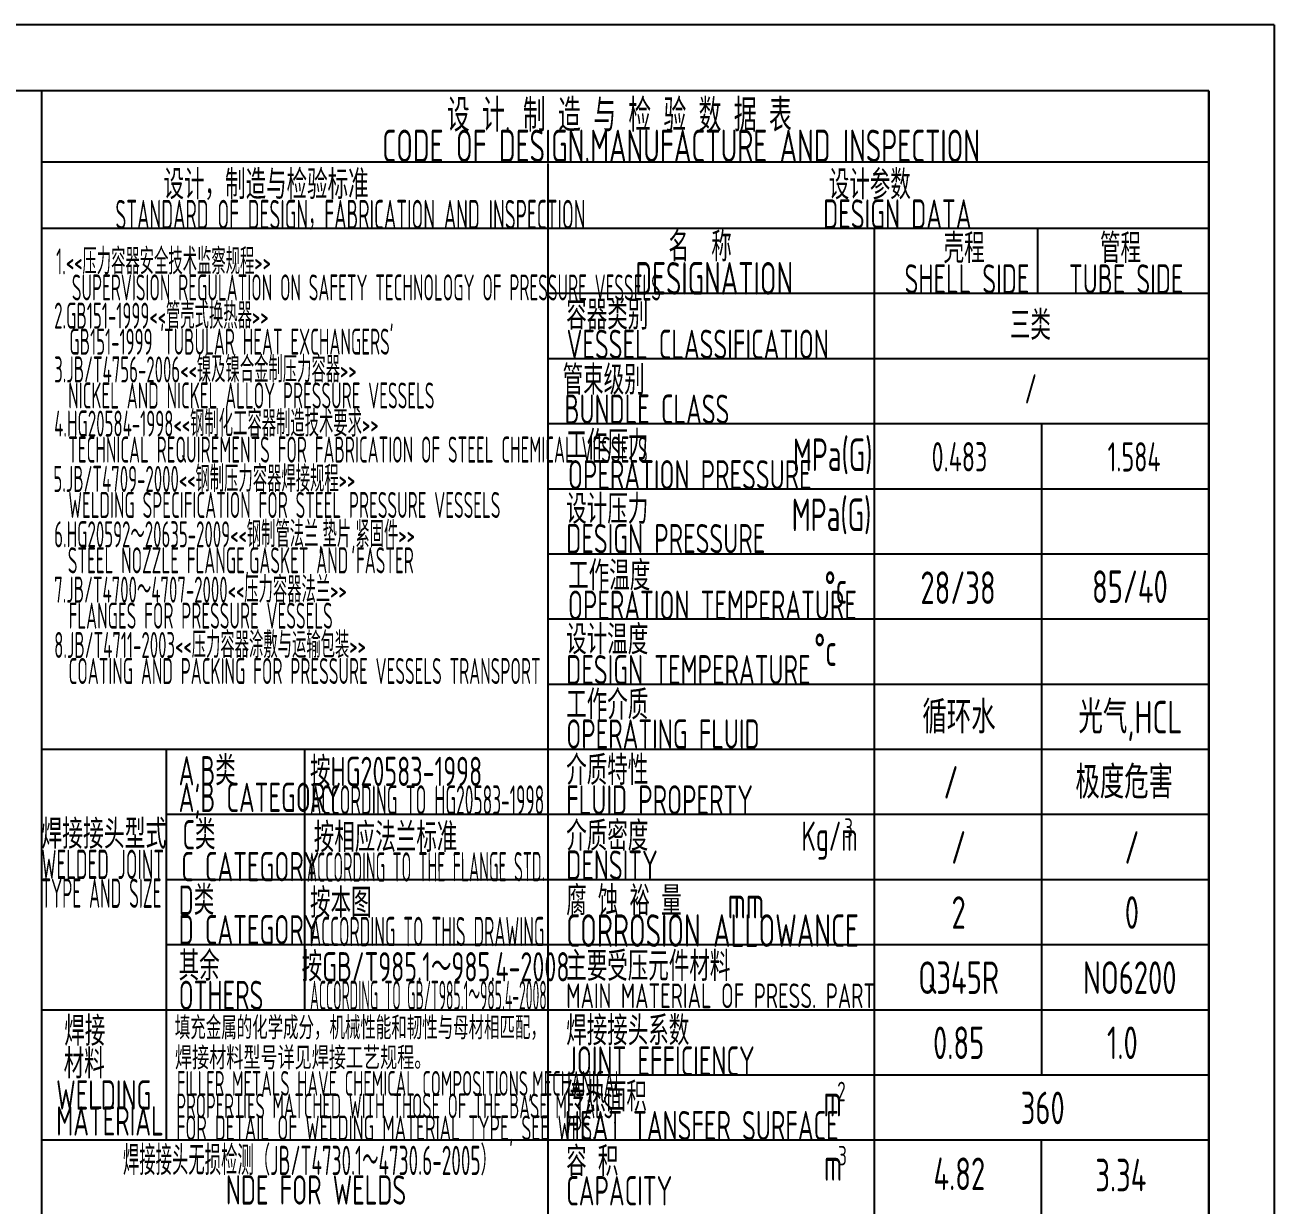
# Model space of a CAD drawing. Header units: millimetres. Extents: x 46644 to 124135, y -32003 to -3110.
# Drawn here: x 65017 to 67894, y -5828 to -3110 of the extents above; entities that cross this region are included whole.
import ezdxf
from ezdxf.enums import TextEntityAlignment as Align

# ---------------------------------------------------------------- set-up
doc = ezdxf.new("R2010")
doc.units = ezdxf.units.MM
doc.header["$LTSCALE"] = 6
doc.styles.add('HZ', font='ascii.shx', dxfattribs={"width": 0.7, "bigfont": 'hztxt.shx'})

msp = doc.modelspace()

# ---------------------------------------------------------------- linework, layer by layer
at = {"color": 7, "linetype": 'Continuous'}
for p, q in [((67894.34, -3110.478), (55285.821, -3110.478)), ((67894.34, -3110.478), (67894.34, -12050.633)), ((67743.922, -3426.323), (65055.046, -3426.323)), ((67743.922, -3579.221), (65055.046, -3579.221)), ((67743.922, -3729.221), (66221.257, -3729.221)), ((67743.922, -3879.221), (66221.257, -3879.221)), ((67743.922, -4029.221), (66221.257, -4029.221)), ((67743.922, -4179.221), (66221.257, -4179.221)), ((67743.922, -4329.221), (66221.257, -4329.221)), ((67743.922, -4479.221), (66221.257, -4479.221)), ((67743.922, -4629.221), (66221.743, -4629.221)), ((67743.922, -4779.221), (65055.046, -4779.221)), ((65660.831, -4779.221), (65660.831, -5379.221)), ((67743.922, -4929.221), (65342.694, -4929.221)), ((67743.922, -5079.221), (65342.694, -5079.221)), ((67743.922, -5229.221), (65342.694, -5229.221)), ((66219.044, -5379.221), (65055.046, -5379.221)), ((67743.922, -5379.221), (66221.743, -5379.221)), ((67743.922, -5529.221), (66221.743, -5529.221)), ((67743.922, -5679.221), (65055.046, -5679.221))]:
    msp.add_line(p, q, dxfattribs=at)
at = {"color": 4, "linetype": 'Continuous'}
for p, q in [((67743.922, -3261.779), (55647.624, -3261.779)), ((67743.916, -3261.778), (55658.45, -3261.778)), ((65055.046, -3261.778), (65055.046, -11891.925)), ((67743.922, -3261.778), (67743.922, -11891.93)), ((67743.922, -11891.93), (67743.922, -3261.779)), ((66221.743, -3429.221), (66221.743, -7327.375)), ((66973.235, -3579.221), (66973.235, -7327.375)), ((67349.826, -3579.221), (67349.826, -3729.221)), ((67358.578, -4029.221), (67358.578, -5529.221)), ((65342.694, -4779.221), (65342.694, -5679.221)), ((67358.578, -6279.221), (67358.578, -5679.221))]:
    msp.add_line(p, q, dxfattribs=at)

# ---------------------------------------------------------------- texts
at = {"color": 7, "linetype": 'Continuous', "style": 'HZ'}
for s, height, width, p in [('设 计. 制 造 与 检 验 数 据 表', 75, 0.7, (65989.112, -3356.114)), ('    CODE OF DESIGN.MANUFACTURE AND INSPECTION', 75, 0.7, (65726.367, -3426.579)), ('设计，制造与检验标准', 67.5, 0.7, (65336.34, -3511.84)), ('设计参数', 67.5, 0.7, (66868.652, -3512.375)), ('    STANDARD OF DESIGN，FABRICATION AND INSPECTION', 67.5, 0.55, (65145.122, -3580.79)), ('DESIGN DATA', 67.5, 0.7, (66855.841, -3579.647)), ('名  称', 67.5, 0.7, (66499.515, -3655.109)), ('壳程', 67.5, 0.7, (67133.186, -3658.745)), ('管程', 67.5, 0.7, (67493.501, -3658.745)), ('1.<<压力容器安全技术监察规程>>', 60, 0.55, (65088.971, -3685.027)), ('DESIGNATION', 75, 0.7, (66423.155, -3731.555)), ('SHELL SIDE', 67.5, 0.7, (67043.348, -3729.236)), ('TUBE SIDE', 67.5, 0.7, (67422.108, -3729.236)), (' SUPERVISION REGULATION ON SAFETY TECHNOLOGY OF PRESSURE VESSELS', 60, 0.55, (65107.255, -3745.081)), ('容器类别', 67.5, 0.7, (66263.996, -3811.908)), ('2.GB151-1999<<管壳式换热器>>', 60, 0.55, (65084.469, -3809.919)), ("GB151-1999 'TUBULAR HEAT EXCHANGERS'", 60, 0.55, (65119.372, -3869.881)), ('VESSEL CLASSIFICATION', 67.5, 0.7, (66264.919, -3879.741)), ('3.JB/T4756-2006<<镍及镍合金制压力容器>>', 60, 0.55, (65084.469, -3933.835)), ('管束级别', 67.5, 0.7, (66255.645, -3961.988)), (' NICKEL AND NICKEL ALLOY PRESSURE VESSELS', 60, 0.55, (65098.828, -3993.835)), ('BUNDLE CLASS', 67.5, 0.7, (66260.254, -4029.221)), ('4.HG20584-1998<<钢制化工容器制造技术要求>>', 60, 0.55, (65084.469, -4058.458)), ('工作压力   ', 67.5, 0.7, (66263.996, -4112.074)), ('MPa(G)', 75, 0.7, (66785.986, -4137.865)), (' TECHNICAL REQUIREMENTS FOR FABRICATION OF STEEL CHEMICAL VESSELS', 60, 0.55, (65098.828, -4118.458)), (' OPERATION PRESSURE', 67.5, 0.7, (66242.316, -4180.326)), ('5.JB/T4709-2000<<钢制压力容器焊接规程>>', 60, 0.55, (65082.667, -4185.958)), (' WELDING SPECIFICATION FOR STEEL PRESSURE VESSELS', 60, 0.55, (65099.185, -4245.958)), ('设计压力    ', 67.5, 0.7, (66263.996, -4259.636)), ('MPa(G)', 75, 0.7, (66783.442, -4276.147)), ('6.HG20592～20635-2009<<钢制管法兰,垫片,紧固件>>', 60, 0.55, (65084.469, -4313.458)), ('DESIGN PRESSURE', 67.5, 0.7, (66263.996, -4327.35)), ('STEEL NOZZLE FLANGE,GASKET AND FASTER', 60, 0.55, (65115.879, -4373.458)), ('工作温度   ', 67.5, 0.7, (66268.51, -4412.673)), ('%%dc', 75, 0.7, (66858.93, -4443.528)), ('7.JB/T4700～4707-2000<<压力容器法兰>>', 60, 0.55, (65084.469, -4440.958)), (' OPERATION TEMPERATURE', 67.5, 0.7, (66242.316, -4480.708)), ('FLANGES FOR PRESSURE VESSELS', 60, 0.55, (65117.654, -4500.958)), ('设计温度    ', 67.5, 0.7, (66263.996, -4559.952)), ('8.JB/T4711-2003<<压力容器涂敷与运输包装>>', 60, 0.55, (65084.469, -4568.458)), ('%%dc', 75, 0.7, (66835.094, -4586.837)), ('COATING AND PACKING FOR PRESSURE VESSELS TRANSPORT', 60, 0.55, (65117.514, -4628.458)), ('DESIGN TEMPERATURE', 67.5, 0.7, (66263.996, -4629.221)), ('工作介质', 67.5, 0.7, (66263.996, -4710.017)), ('OPERATING FLUID', 67.5, 0.7, (66263.996, -4777.422)), ('A,B类', 67.5, 0.7, (65371.288, -4861.893)), ('按HG20583-1998', 67.5, 0.7, (65673.826, -4863.41)), ('介质特性', 67.5, 0.7, (66263.996, -4860.717)), ('A,B CATEGORY', 67.5, 0.7, (65371.288, -4923.174)), ('FLUID PROPERTY', 67.5, 0.7, (66263.996, -4929.221)), ('C类', 67.5, 0.7, (65379.922, -5009.256)), ('按相应法兰标准', 67.5, 0.7, (65682.459, -5015.549)), ('介质密度', 67.5, 0.7, (66263.996, -5012.246)), ('Kg/m', 67.5, 0.7, (66805.765, -5012.598)), ('3', 45, 0.75, (66904.329, -4982.602, 3.803)), ('C CATEGORY', 67.5, 0.7, (65377.159, -5082.669)), ('DENSITY', 67.5, 0.7, (66263.996, -5079.221)), ('D类', 67.5, 0.7, (65371.288, -5160.061)), ('按本图', 67.5, 0.7, (65673.826, -5166.353)), ('腐 蚀 裕 量    ', 67.5, 0.7, (66263.996, -5161.292)), ('mm', 75, 0.7, (66635.86, -5168.59)), ('D CATEGORY', 67.5, 0.7, (65371.288, -5228.057)), ('CORROSION ALLOWANCE', 75, 0.7, (66263.996, -5233.754)), ('其余', 67.5, 0.7, (65371.288, -5311.385)), ('按GB/T985.1～985.4-2008', 67.5, 0.7, (65654.614, -5313.41)), ('主要受压元件材料', 67.5, 0.7, (66263.996, -5312.166)), ('OTHERS', 67.5, 0.7, (65371.288, -5379.221)), ('MAIN MATERIAL OF PRESS. PART ', 57.0375, 0.7, (66263.996, -5374.923)), ('焊接', 67.5, 0.7, (65107.813, -5461.475)), ('焊接接头系数 ', 67.5, 0.7, (66263.996, -5460.553)), ('材料', 67.5, 0.7, (65106.387, -5536.887)), ('JOINT EFFICIENCY ', 67.5, 0.7, (66263.996, -5530.382)), ('WELDING', 67.5, 0.7, (65089.105, -5608.666)), ('传热面积', 67.5, 0.7, (66260.74, -5612.741)), ('2', 45, 0.75, (66888.181, -5589.396, 3.803)), ('m', 75, 0.7, (66856.526, -5624.64)), ('MATERIAL', 67.5, 0.7, (65089.105, -5668.397)), ('HEAT TANSFER SURFACE ', 67.5, 0.7, (66260.74, -5679.221)), ('容 积', 67.5, 0.7, (66263.996, -5761.546)), ('3', 45, 0.75, (66890.273, -5737.219, 3.803)), ('m', 75, 0.7, (66857.686, -5772.463)), ('NDE FOR WELDS', 67.5, 0.7, (65479.939, -5827.346)), ('CAPACITY', 67.5, 0.7, (66263.996, -5829.221))]:
    msp.add_text(s, height=height, dxfattribs=dict(at, width=width)).set_placement(p)
for s, height, width, p in [('三类', 67.5, 0.7, (67333.109, -3835.723)), ('/', 67.5, 0.7, (67334.119, -3982.142)), ('0.483', 67.5, 0.7, (67169.784, -4138.716)), ('1.584', 67.5, 0.7, (67571.994, -4138.978)), ('28/38', 75, 0.75, (67166.484, -4444.017)), ('85/40', 75, 0.75, (67562.382, -4441.731)), ('循环水', 75, 0.75, (67168.721, -4742.166)), ('光气,HCL', 75, 0.75, (67563.565, -4742.166)), ('/', 75, 0.75, (67150.185, -4892.166)), ('极度危害', 75, 0.75, (67549.268, -4892.166)), ('/', 75, 0.75, (67167.888, -5042.166)), ('/', 75, 0.75, (67566.972, -5042.166)), ('2', 75, 0.75, (67167.888, -5192.166)), ('0', 75, 0.75, (67566.972, -5192.166)), ('Q345R', 75, 0.75, (67167.888, -5342.166)), ('NO6200', 75, 0.75, (67562.011, -5342.166)), ('0.85', 75, 0.75, (67167.888, -5492.166)), ('1.0', 75, 0.75, (67545.007, -5492.166)), ('360', 75, 0.75, (67361.58, -5642.166))]:
    msp.add_text(s, height=height, dxfattribs=dict(at, width=width)).set_placement(p, align=Align.CENTER)
for s, width, p, p2 in [('ACCORDING TO HG20583-1998', 0.617846, (65673.826, -4929.221), (66213.338, -4929.221)), ('焊接接头型式', 0.712221, (65055.046, -5007.709), (65342.694, -5007.709)), ('WELDED JOINT', 0.678208, (65055.046, -5077.467), (65337.713, -5077.467)), ('TYPE AND SIZE', 0.616033, (65055.046, -5143.925), (65331.601, -5143.925)), ('ACCORDING TO THIS DRAWING', 0.620391, (65673.826, -5232.164), (66213.566, -5232.164)), ('ACCORDING TO GB/T985.1～985.4-2008', 0.458855, (65673.826, -5379.221), (66219.044, -5379.221))]:
    msp.add_text(s, height=67.5, dxfattribs=dict(at, width=width)).set_placement(p, p2, align=Align.FIT)
at = {"color": 7, "linetype": 'Continuous', "style": 'HZ', "width": 0.570388}
msp.add_text('ACCORDING TO THE FLANGE STD.', height=67.5, rotation=0.160137, dxfattribs=at).set_placement((65666.436, -5084.062), (66215.228, -5082.528), align=Align.FIT)
at = {"style": 'HZ', "width": 0.700996}
msp.add_text('填充金属的化学成分，机械性能和韧性与母材相匹配，', height=52.5, dxfattribs=at).set_placement((65362.491, -5446.671), (66217.153, -5446.671), align=Align.FIT)
at = {"style": 'HZ', "width": 0.75}
msp.add_text('焊接材料型号详见焊接工艺规程。', height=52.5, dxfattribs=at).set_placement((65362.776, -5515.973))
at = {"linetype": 'Continuous', "style": 'HZ'}
for s, width, p in [('FILLER METALS HAVE CHEMICAL COMPOSITIONS,MECHANICAL', 0.56, (65367.238, -5576.674)), ('PROPERTIES MATCHED WITH THOSE OF THE BASE METALS,', 0.56, (65365.914, -5628.536)), ('FOR DETAIL OF WELDING MATERIAL TYPE, SEE WPS.', 0.6, (65366.013, -5679.221))]:
    msp.add_text(s, height=57, dxfattribs=dict(at, width=width)).set_placement(p)
at = {"linetype": 'Continuous', "style": 'HZ', "width": 0.591682}
msp.add_text('焊接接头无损检测（JB/T4730.1～4730.6-2005）', height=67.5, dxfattribs=at).set_placement((65242.864, -5759.329), (66104.308, -5759.329), align=Align.FIT)
at = {"color": 6, "linetype": 'Continuous', "style": 'HZ', "width": 0.75}
for s, p in [('4.82', (67169.44, -5794.01)), ('3.34', (67541.563, -5796.83))]:
    msp.add_text(s, height=75, dxfattribs=at).set_placement(p, align=Align.CENTER)

doc.saveas('drawing.dxf')
